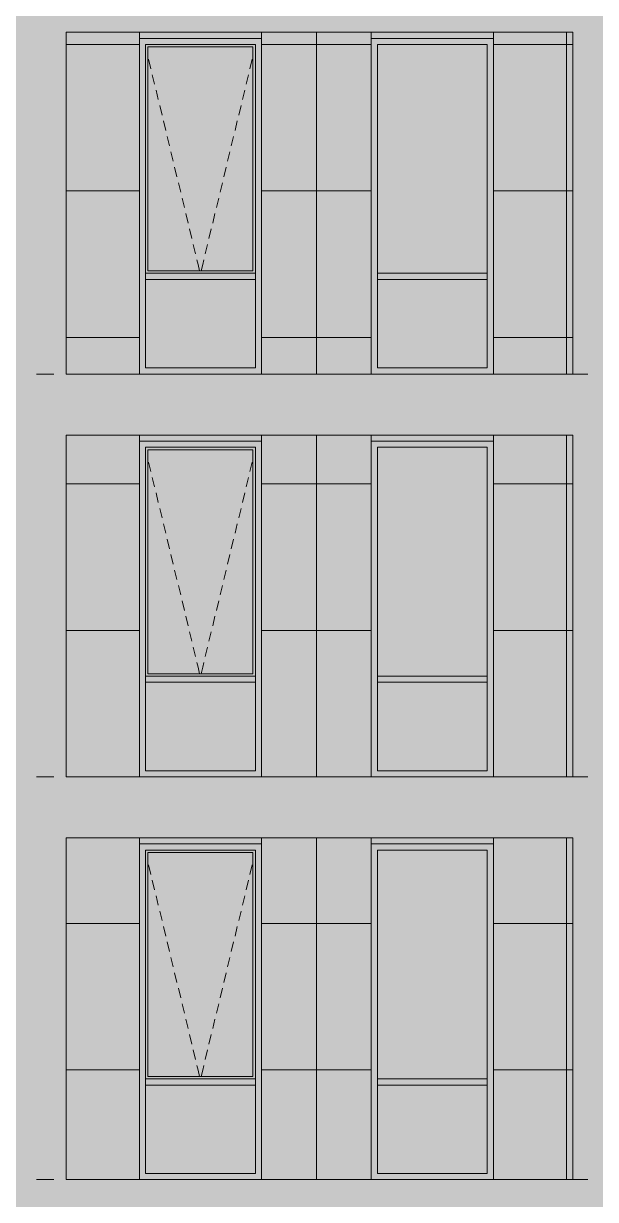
# Model space of a CAD drawing. Header units: millimetres. Extents: x 1499747 to 4230374, y -28481 to 441852.
# Drawn here: x 4054593 to 4059278, y 377166 to 386800 of the extents above; entities that cross this region are included whole.
import ezdxf

# ---------------------------------------------------------------- set-up
doc = ezdxf.new("R2010")
doc.units = ezdxf.units.MM
doc.header["$MEASUREMENT"] = 0
doc.layers.add('Чертеж и Рисунок', color=7, linetype='Continuous')

msp = doc.modelspace()

# ---------------------------------------------------------------- hatches: boundary and pattern name
at = {"layer": 'Чертеж и Рисунок', "linetype": 'Continuous', "lineweight": 0, "true_color": 0xffffff}
for points in [[(4054941.97443, 393328.40133), (4054441.97367, 393328.40133), (4054441.97367, 373528.37108), (4054941.97443, 373528.37108)], [(4059091.98077, 373528.37108), (4059591.98153, 373528.37108), (4059591.98153, 393328.40133), (4059091.98077, 393328.40133)], [(4054941.97443, 387228.39201), (4054941.97443, 386728.39125), (4059091.98077, 386728.39125), (4059091.98077, 387228.39201)], [(4054941.97443, 383928.38697), (4055541.97535, 383928.38697), (4055541.97535, 386678.39117), (4056541.97687, 386678.39117), (4056541.97687, 383928.38697), (4057441.67825, 383928.38697), (4057441.67825, 386678.39117), (4058441.67978, 386678.39117), (4058441.67978, 383928.38697), (4059091.98077, 383928.38697), (4059091.98077, 386728.39125), (4054941.97443, 386728.39125)], [(4054941.97443, 383928.38697), (4054941.97443, 383428.3862), (4059091.98077, 383428.3862), (4059091.98077, 383928.38697)], [(4054941.97443, 383428.3862), (4054941.97443, 380628.38193), (4055541.97535, 380628.38193), (4055541.97535, 383378.38613), (4056541.97687, 383378.38613), (4056541.97687, 380628.38193), (4057441.67825, 380628.38193), (4057441.67825, 383378.38613), (4058441.67978, 383378.38613), (4058441.67978, 380628.38193), (4059091.98077, 380628.38193), (4059091.98077, 383428.3862)], [(4059091.98077, 380628.38193), (4054941.97443, 380628.38193), (4054941.97443, 380128.38116), (4059091.98077, 380128.38116)], [(4054941.97443, 377328.37688), (4055541.97535, 377328.37688), (4055541.97535, 380078.38109), (4056541.97687, 380078.38109), (4056541.97687, 377328.37688), (4057441.67825, 377328.37688), (4057441.67825, 380078.38109), (4058441.67978, 380078.38109), (4058441.67978, 377328.37688), (4059091.98077, 377328.37688), (4059091.98077, 380128.38116), (4054941.97443, 380128.38116)], [(4059091.98077, 377328.37688), (4054941.97443, 377328.37688), (4054941.97443, 376828.37612), (4059091.98077, 376828.37612)]]:
    msp.add_hatch(color=7, dxfattribs=at).paths.add_polyline_path(points)
at = {"layer": 'Чертеж и Рисунок', "linetype": 'Continuous', "lineweight": 0, "true_color": 0x2e2e2e}
for points in [[(4055541.97535, 386328.39063), (4055591.97542, 386328.39063), (4055591.97542, 386628.39109), (4055541.97535, 386678.39117)], [(4056041.97611, 386678.39117), (4055541.97535, 386678.39117), (4055591.97542, 386628.39109), (4056041.97611, 386628.39109)], [(4056041.97611, 386678.39117), (4056041.97611, 386628.39109), (4056491.9768, 386628.39109), (4056541.97687, 386678.39117)], [(4056541.97687, 386328.39063), (4056541.97687, 386678.39117), (4056491.9768, 386628.39109), (4056491.9768, 386328.39063)], [(4057441.67825, 386328.39063), (4057491.67832, 386328.39063), (4057491.67832, 386628.39109), (4057441.67825, 386678.39117)], [(4057941.67901, 386678.39117), (4057441.67825, 386678.39117), (4057491.67832, 386628.39109), (4057941.67901, 386628.39109)], [(4057941.67901, 386678.39117), (4057941.67901, 386628.39109), (4058391.6797, 386628.39109), (4058441.67978, 386678.39117)], [(4058441.67978, 386328.39063), (4058441.67978, 386678.39117), (4058391.6797, 386628.39109), (4058391.6797, 386328.39063)], [(4055541.97535, 384928.3885), (4055591.97542, 384928.3885), (4055591.97542, 386328.39063), (4055541.97535, 386328.39063)], [(4056541.97687, 384928.3885), (4056541.97687, 386328.39063), (4056491.9768, 386328.39063), (4056491.9768, 384928.3885)], [(4057441.67825, 384928.3885), (4057491.67832, 384928.3885), (4057491.67832, 386328.39063), (4057441.67825, 386328.39063)], [(4058441.67978, 384928.3885), (4058441.67978, 386328.39063), (4058391.6797, 386328.39063), (4058391.6797, 384928.3885)], [(4055541.97535, 384728.38819), (4055591.97542, 384728.38819), (4055591.97542, 384928.3885), (4055541.97535, 384928.3885)], [(4056541.97687, 384728.38819), (4056541.97687, 384928.3885), (4056491.9768, 384928.3885), (4056491.9768, 384728.38819)], [(4057441.67825, 384728.38819), (4057491.67832, 384728.38819), (4057491.67832, 384928.3885), (4057441.67825, 384928.3885)], [(4058441.67978, 384728.38819), (4058441.67978, 384928.3885), (4058391.6797, 384928.3885), (4058391.6797, 384728.38819)], [(4055541.97535, 384728.38819), (4055541.97535, 383928.38697), (4055591.97542, 383978.38704), (4055591.97542, 384728.38819)], [(4055591.97542, 384703.38815), (4056041.97611, 384703.38815), (4056041.97611, 384753.38823), (4055591.97542, 384753.38823)], [(4056041.97611, 384753.38823), (4056041.97611, 384703.38815), (4056491.9768, 384703.38815), (4056491.9768, 384753.38823)], [(4056541.97687, 384728.38819), (4056491.9768, 384728.38819), (4056491.9768, 383978.38704), (4056541.97687, 383928.38697)], [(4057441.67825, 384728.38819), (4057441.67825, 383928.38697), (4057491.67832, 383978.38704), (4057491.67832, 384728.38819)], [(4057491.67832, 384703.38815), (4057941.67901, 384703.38815), (4057941.67901, 384753.38823), (4057491.67832, 384753.38823)], [(4057941.67901, 384753.38823), (4057941.67901, 384703.38815), (4058391.6797, 384703.38815), (4058391.6797, 384753.38823)], [(4058441.67978, 384728.38819), (4058391.6797, 384728.38819), (4058391.6797, 383978.38704), (4058441.67978, 383928.38697)], [(4056041.97611, 383928.38697), (4056041.97611, 383978.38704), (4055591.97542, 383978.38704), (4055541.97535, 383928.38697)], [(4056041.97611, 383928.38697), (4056541.97687, 383928.38697), (4056491.9768, 383978.38704), (4056041.97611, 383978.38704)], [(4057441.67825, 383928.38697), (4057941.67901, 383928.38697), (4057941.67901, 383978.38704), (4057491.67832, 383978.38704)], [(4057941.67901, 383928.38697), (4058441.67978, 383928.38697), (4058391.6797, 383978.38704), (4057941.67901, 383978.38704)], [(4055541.97535, 383028.38559), (4055591.97542, 383028.38559), (4055591.97542, 383328.38605), (4055541.97535, 383378.38613)], [(4056041.97611, 383378.38613), (4055541.97535, 383378.38613), (4055591.97542, 383328.38605), (4056041.97611, 383328.38605)], [(4056041.97611, 383378.38613), (4056041.97611, 383328.38605), (4056491.9768, 383328.38605), (4056541.97687, 383378.38613)], [(4056541.97687, 383028.38559), (4056541.97687, 383378.38613), (4056491.9768, 383328.38605), (4056491.9768, 383028.38559)], [(4057441.67825, 383028.38559), (4057491.67832, 383028.38559), (4057491.67832, 383328.38605), (4057441.67825, 383378.38613)], [(4057941.67901, 383378.38613), (4057441.67825, 383378.38613), (4057491.67832, 383328.38605), (4057941.67901, 383328.38605)], [(4057941.67901, 383378.38613), (4057941.67901, 383328.38605), (4058391.6797, 383328.38605), (4058441.67978, 383378.38613)], [(4058441.67978, 383028.38559), (4058441.67978, 383378.38613), (4058391.6797, 383328.38605), (4058391.6797, 383028.38559)], [(4055541.97535, 381628.38345), (4055591.97542, 381628.38345), (4055591.97542, 383028.38559), (4055541.97535, 383028.38559)], [(4056541.97687, 381628.38345), (4056541.97687, 383028.38559), (4056491.9768, 383028.38559), (4056491.9768, 381628.38345)], [(4057441.67825, 381628.38345), (4057491.67832, 381628.38345), (4057491.67832, 383028.38559), (4057441.67825, 383028.38559)], [(4058441.67978, 381628.38345), (4058441.67978, 383028.38559), (4058391.6797, 383028.38559), (4058391.6797, 381628.38345)], [(4055541.97535, 381428.38315), (4055591.97542, 381428.38315), (4055591.97542, 381628.38345), (4055541.97535, 381628.38345)], [(4056541.97687, 381428.38315), (4056541.97687, 381628.38345), (4056491.9768, 381628.38345), (4056491.9768, 381428.38315)], [(4057441.67825, 381428.38315), (4057491.67832, 381428.38315), (4057491.67832, 381628.38345), (4057441.67825, 381628.38345)], [(4058441.67978, 381428.38315), (4058441.67978, 381628.38345), (4058391.6797, 381628.38345), (4058391.6797, 381428.38315)], [(4055541.97535, 381428.38315), (4055541.97535, 380628.38193), (4055591.97542, 380678.382), (4055591.97542, 381428.38315)], [(4055591.97542, 381403.38311), (4056041.97611, 381403.38311), (4056041.97611, 381453.38319), (4055591.97542, 381453.38319)], [(4056041.97611, 381453.38319), (4056041.97611, 381403.38311), (4056491.9768, 381403.38311), (4056491.9768, 381453.38319)], [(4056541.97687, 381428.38315), (4056491.9768, 381428.38315), (4056491.9768, 380678.382), (4056541.97687, 380628.38193)], [(4057441.67825, 380628.38193), (4057491.67832, 380678.382), (4057491.67832, 381428.38315), (4057441.67825, 381428.38315)], [(4057491.67832, 381403.38311), (4057941.67901, 381403.38311), (4057941.67901, 381453.38319), (4057491.67832, 381453.38319)], [(4057941.67901, 381453.38319), (4057941.67901, 381403.38311), (4058391.6797, 381403.38311), (4058391.6797, 381453.38319)], [(4058441.67978, 381428.38315), (4058391.6797, 381428.38315), (4058391.6797, 380678.382), (4058441.67978, 380628.38193)], [(4056041.97611, 380628.38193), (4056041.97611, 380678.382), (4055591.97542, 380678.382), (4055541.97535, 380628.38193)], [(4056041.97611, 380628.38193), (4056541.97687, 380628.38193), (4056491.9768, 380678.382), (4056041.97611, 380678.382)], [(4057441.67825, 380628.38193), (4057941.67901, 380628.38193), (4057941.67901, 380678.382), (4057491.67832, 380678.382)], [(4057941.67901, 380628.38193), (4058441.67978, 380628.38193), (4058391.6797, 380678.382), (4057941.67901, 380678.382)], [(4055541.97535, 379728.38055), (4055591.97542, 379728.38055), (4055591.97542, 380028.38101), (4055541.97535, 380078.38109)], [(4056041.97611, 380078.38109), (4055541.97535, 380078.38109), (4055591.97542, 380028.38101), (4056041.97611, 380028.38101)], [(4056041.97611, 380078.38109), (4056041.97611, 380028.38101), (4056491.9768, 380028.38101), (4056541.97687, 380078.38109)], [(4056541.97687, 379728.38055), (4056541.97687, 380078.38109), (4056491.9768, 380028.38101), (4056491.9768, 379728.38055)], [(4057441.67825, 379728.38055), (4057491.67832, 379728.38055), (4057491.67832, 380028.38101), (4057441.67825, 380078.38109)], [(4057941.67901, 380078.38109), (4057441.67825, 380078.38109), (4057491.67832, 380028.38101), (4057941.67901, 380028.38101)], [(4057941.67901, 380078.38109), (4057941.67901, 380028.38101), (4058391.6797, 380028.38101), (4058441.67978, 380078.38109)], [(4058441.67978, 379728.38055), (4058441.67978, 380078.38109), (4058391.6797, 380028.38101), (4058391.6797, 379728.38055)], [(4055541.97535, 378328.37841), (4055591.97542, 378328.37841), (4055591.97542, 379728.38055), (4055541.97535, 379728.38055)], [(4056541.97687, 378328.37841), (4056541.97687, 379728.38055), (4056491.9768, 379728.38055), (4056491.9768, 378328.37841)], [(4057441.67825, 379728.38055), (4057441.67825, 378328.37841), (4057491.67832, 378328.37841), (4057491.67832, 379728.38055)], [(4058441.67978, 378328.37841), (4058441.67978, 379728.38055), (4058391.6797, 379728.38055), (4058391.6797, 378328.37841)], [(4055541.97535, 378128.37811), (4055591.97542, 378128.37811), (4055591.97542, 378328.37841), (4055541.97535, 378328.37841)], [(4056541.97687, 378128.37811), (4056541.97687, 378328.37841), (4056491.9768, 378328.37841), (4056491.9768, 378128.37811)], [(4057441.67825, 378328.37841), (4057441.67825, 378128.37811), (4057491.67832, 378128.37811), (4057491.67832, 378328.37841)], [(4058441.67978, 378128.37811), (4058441.67978, 378328.37841), (4058391.6797, 378328.37841), (4058391.6797, 378128.37811)], [(4055591.97542, 378103.37807), (4056041.97611, 378103.37807), (4056041.97611, 378153.37814), (4055591.97542, 378153.37814)], [(4056041.97611, 378153.37814), (4056041.97611, 378103.37807), (4056491.9768, 378103.37807), (4056491.9768, 378153.37814)], [(4057491.67832, 378103.37807), (4057941.67901, 378103.37807), (4057941.67901, 378153.37814), (4057491.67832, 378153.37814)], [(4057941.67901, 378153.37814), (4057941.67901, 378103.37807), (4058391.6797, 378103.37807), (4058391.6797, 378153.37814)], [(4055541.97535, 378128.37811), (4055541.97535, 377328.37688), (4055591.97542, 377378.37696), (4055591.97542, 378128.37811)], [(4056541.97687, 378128.37811), (4056491.9768, 378128.37811), (4056491.9768, 377378.37696), (4056541.97687, 377328.37688)], [(4057441.67825, 377328.37688), (4057491.67832, 377378.37696), (4057491.67832, 378128.37811), (4057441.67825, 378128.37811)], [(4058441.67978, 378128.37811), (4058391.6797, 378128.37811), (4058391.6797, 377378.37696), (4058441.67978, 377328.37688)], [(4056041.97611, 377328.37688), (4056041.97611, 377378.37696), (4055591.97542, 377378.37696), (4055541.97535, 377328.37688)], [(4056041.97611, 377328.37688), (4056541.97687, 377328.37688), (4056491.9768, 377378.37696), (4056041.97611, 377378.37696)], [(4057441.67825, 377328.37688), (4057941.67901, 377328.37688), (4057941.67901, 377378.37696), (4057491.67832, 377378.37696)], [(4057941.67901, 377328.37688), (4058441.67978, 377328.37688), (4058391.6797, 377378.37696), (4057941.67901, 377378.37696)]]:
    msp.add_hatch(color=250, dxfattribs=at).paths.add_polyline_path(points)
at = {"layer": 'Чертеж и Рисунок', "linetype": 'Continuous', "lineweight": 0, "true_color": 0xf7fdff}
for points in [[(4055591.97542, 384753.38823), (4055611.97545, 384773.38826), (4055611.97545, 386608.39106), (4055591.97542, 386628.39109)], [(4056491.9768, 386628.39109), (4055591.97542, 386628.39109), (4055611.97545, 386608.39106), (4056471.97677, 386608.39106)], [(4056491.9768, 384753.38823), (4056491.9768, 386628.39109), (4056471.97677, 386608.39106), (4056471.97677, 384773.38826)], [(4056491.9768, 384753.38823), (4056471.97677, 384773.38826), (4055611.97545, 384773.38826), (4055591.97542, 384753.38823)], [(4055591.97542, 381453.38319), (4055611.97545, 381473.38322), (4055611.97545, 383308.38602), (4055591.97542, 383328.38605)], [(4056491.9768, 383328.38605), (4055591.97542, 383328.38605), (4055611.97545, 383308.38602), (4056471.97677, 383308.38602)], [(4056491.9768, 381453.38319), (4056491.9768, 383328.38605), (4056471.97677, 383308.38602), (4056471.97677, 381473.38322)], [(4056491.9768, 381453.38319), (4056471.97677, 381473.38322), (4055611.97545, 381473.38322), (4055591.97542, 381453.38319)], [(4055591.97542, 378153.37814), (4055611.97545, 378173.37818), (4055611.97545, 380008.38098), (4055591.97542, 380028.38101)], [(4056491.9768, 380028.38101), (4055591.97542, 380028.38101), (4055611.97545, 380008.38098), (4056471.97677, 380008.38098)], [(4056491.9768, 378153.37814), (4056491.9768, 380028.38101), (4056471.97677, 380008.38098), (4056471.97677, 378173.37818)], [(4056491.9768, 378153.37814), (4056471.97677, 378173.37818), (4055611.97545, 378173.37818), (4055591.97542, 378153.37814)]]:
    msp.add_hatch(color=7, dxfattribs=at).paths.add_polyline_path(points)
at = {"layer": 'Чертеж и Рисунок', "linetype": 'Continuous', "lineweight": 0, "true_color": 0x84adf9}
for points in [[(4057491.67832, 384753.38823), (4058391.6797, 384753.38823), (4058391.6797, 384928.3885), (4058391.6797, 386328.39063), (4058391.6797, 386628.39109), (4057491.67832, 386628.39109)], [(4055611.97545, 384773.38826), (4056471.97677, 384773.38826), (4056471.97677, 386608.39106), (4055611.97545, 386608.39106)], [(4055591.97542, 384703.38815), (4055591.97542, 383978.38704), (4056491.9768, 383978.38704), (4056491.9768, 384703.38815)], [(4057491.67832, 384703.38815), (4057491.67832, 383978.38704), (4058391.6797, 383978.38704), (4058391.6797, 384703.38815)], [(4055611.97545, 381473.38322), (4056471.97677, 381473.38322), (4056471.97677, 383308.38602), (4055611.97545, 383308.38602)], [(4057491.67832, 381453.38319), (4058391.6797, 381453.38319), (4058391.6797, 383028.38559), (4058391.6797, 383328.38605), (4057491.67832, 383328.38605)], [(4055591.97542, 381403.38311), (4055591.97542, 380678.382), (4056491.9768, 380678.382), (4056491.9768, 381403.38311)], [(4057491.67832, 381403.38311), (4057491.67832, 380678.382), (4058391.6797, 380678.382), (4058391.6797, 381403.38311)], [(4055611.97545, 378173.37818), (4056471.97677, 378173.37818), (4056471.97677, 380008.38098), (4055611.97545, 380008.38098)], [(4057491.67832, 378153.37814), (4058391.6797, 378153.37814), (4058391.6797, 379728.38055), (4058391.6797, 380028.38101), (4057491.67832, 380028.38101)], [(4055591.97542, 378103.37807), (4055591.97542, 377378.37696), (4056491.9768, 377378.37696), (4056491.9768, 378103.37807)], [(4057491.67832, 378103.37807), (4057491.67832, 377378.37696), (4058391.6797, 377378.37696), (4058391.6797, 378103.37807)]]:
    msp.add_hatch(color=161, dxfattribs=at).paths.add_polyline_path(points)

# ---------------------------------------------------------------- linework, layer by layer
at = {"layer": 'Чертеж и Рисунок', "color": 7, "linetype": 'Continuous', "lineweight": 5}
for points in [[(4054941.97443, 383928.38697), (4054941.97443, 386728.39125)], [(4054941.97443, 386728.39125), (4059091.98077, 386728.39125)], [(4059091.98077, 383928.38697), (4059091.98077, 386728.39125)], [(4055541.97535, 386678.39117), (4056541.97687, 386678.39117)], [(4055591.97542, 386328.39063), (4055591.97542, 386628.39109)], [(4055591.97542, 386628.39109), (4056041.97611, 386628.39109)], [(4056041.97611, 386628.39109), (4056491.9768, 386628.39109)], [(4056491.9768, 386328.39063), (4056491.9768, 386628.39109)], [(4057441.67825, 386678.39117), (4058441.67978, 386678.39117)], [(4057491.67832, 386328.39063), (4057491.67832, 386628.39109)], [(4057491.67832, 386628.39109), (4057941.67901, 386628.39109)], [(4057941.67901, 386628.39109), (4058391.6797, 386628.39109)], [(4058391.6797, 386328.39063), (4058391.6797, 386628.39109)], [(4055611.97545, 386608.39106), (4055611.97545, 384773.38826)], [(4056471.97677, 386608.39106), (4055611.97545, 386608.39106)], [(4056471.97677, 384773.38826), (4056471.97677, 386608.39106)], [(4055591.97542, 384928.3885), (4055591.97542, 386328.39063)], [(4056491.9768, 384928.3885), (4056491.9768, 386328.39063)], [(4057491.67832, 384928.3885), (4057491.67832, 386328.39063)], [(4058391.6797, 384928.3885), (4058391.6797, 386328.39063)], [(4055591.97542, 384753.38823), (4055591.97542, 384928.3885)], [(4056491.9768, 384753.38823), (4056491.9768, 384928.3885)], [(4057491.67832, 384753.38823), (4057491.67832, 384928.3885)], [(4058391.6797, 384753.38823), (4058391.6797, 384928.3885)], [(4055591.97542, 384728.38819), (4055591.97542, 384753.38823)], [(4056041.97611, 384753.38823), (4055591.97542, 384753.38823)], [(4055591.97542, 384703.38815), (4055591.97542, 384728.38819)], [(4055591.97542, 383978.38704), (4055591.97542, 384703.38815)], [(4056041.97611, 384703.38815), (4055591.97542, 384703.38815)], [(4055611.97545, 384773.38826), (4056471.97677, 384773.38826)], [(4056491.9768, 384753.38823), (4056041.97611, 384753.38823)], [(4056491.9768, 384703.38815), (4056041.97611, 384703.38815)], [(4056491.9768, 384728.38819), (4056491.9768, 384753.38823)], [(4056491.9768, 384703.38815), (4056491.9768, 384728.38819)], [(4056491.9768, 383978.38704), (4056491.9768, 384703.38815)], [(4057491.67832, 384728.38819), (4057491.67832, 384753.38823)], [(4057941.67901, 384753.38823), (4057491.67832, 384753.38823)], [(4057491.67832, 384703.38815), (4057491.67832, 384728.38819)], [(4057491.67832, 383978.38704), (4057491.67832, 384703.38815)], [(4057941.67901, 384703.38815), (4057491.67832, 384703.38815)], [(4058391.6797, 384753.38823), (4057941.67901, 384753.38823)], [(4058391.6797, 384703.38815), (4057941.67901, 384703.38815)], [(4058391.6797, 384728.38819), (4058391.6797, 384753.38823)], [(4058391.6797, 384703.38815), (4058391.6797, 384728.38819)], [(4058391.6797, 383978.38704), (4058391.6797, 384703.38815)], [(4054941.97443, 383928.38697), (4059091.98077, 383928.38697)], [(4056041.97611, 383978.38704), (4055591.97542, 383978.38704)], [(4056491.9768, 383978.38704), (4056041.97611, 383978.38704)], [(4057941.67901, 383978.38704), (4057491.67832, 383978.38704)], [(4058391.6797, 383978.38704), (4057941.67901, 383978.38704)], [(4054941.97443, 380628.38193), (4054941.97443, 383428.3862)], [(4054941.97443, 383428.3862), (4059091.98077, 383428.3862)], [(4055541.97535, 383378.38613), (4056541.97687, 383378.38613)], [(4057441.67825, 383378.38613), (4058441.67978, 383378.38613)], [(4059091.98077, 380628.38193), (4059091.98077, 383428.3862)], [(4055591.97542, 383028.38559), (4055591.97542, 383328.38605)], [(4055591.97542, 383328.38605), (4056041.97611, 383328.38605)], [(4055611.97545, 383308.38602), (4055611.97545, 381473.38322)], [(4056471.97677, 383308.38602), (4055611.97545, 383308.38602)], [(4056041.97611, 383328.38605), (4056491.9768, 383328.38605)], [(4056471.97677, 381473.38322), (4056471.97677, 383308.38602)], [(4056491.9768, 383028.38559), (4056491.9768, 383328.38605)], [(4057491.67832, 383028.38559), (4057491.67832, 383328.38605)], [(4057491.67832, 383328.38605), (4057941.67901, 383328.38605)], [(4057941.67901, 383328.38605), (4058391.6797, 383328.38605)], [(4058391.6797, 383028.38559), (4058391.6797, 383328.38605)], [(4055591.97542, 381628.38345), (4055591.97542, 383028.38559)], [(4056491.9768, 381628.38345), (4056491.9768, 383028.38559)], [(4057491.67832, 381628.38345), (4057491.67832, 383028.38559)], [(4058391.6797, 381628.38345), (4058391.6797, 383028.38559)], [(4055591.97542, 381453.38319), (4055591.97542, 381628.38345)], [(4056491.9768, 381453.38319), (4056491.9768, 381628.38345)], [(4057491.67832, 381453.38319), (4057491.67832, 381628.38345)], [(4058391.6797, 381453.38319), (4058391.6797, 381628.38345)], [(4055591.97542, 381428.38315), (4055591.97542, 381453.38319)], [(4056041.97611, 381453.38319), (4055591.97542, 381453.38319)], [(4055591.97542, 381403.38311), (4055591.97542, 381428.38315)], [(4055611.97545, 381473.38322), (4056471.97677, 381473.38322)], [(4056491.9768, 381453.38319), (4056041.97611, 381453.38319)], [(4056491.9768, 381428.38315), (4056491.9768, 381453.38319)], [(4056491.9768, 381403.38311), (4056491.9768, 381428.38315)], [(4057491.67832, 381428.38315), (4057491.67832, 381453.38319)], [(4057941.67901, 381453.38319), (4057491.67832, 381453.38319)], [(4057491.67832, 381403.38311), (4057491.67832, 381428.38315)], [(4058391.6797, 381453.38319), (4057941.67901, 381453.38319)], [(4058391.6797, 381428.38315), (4058391.6797, 381453.38319)], [(4058391.6797, 381403.38311), (4058391.6797, 381428.38315)], [(4055591.97542, 380678.382), (4055591.97542, 381403.38311)], [(4056041.97611, 381403.38311), (4055591.97542, 381403.38311)], [(4056491.9768, 381403.38311), (4056041.97611, 381403.38311)], [(4056491.9768, 380678.382), (4056491.9768, 381403.38311)], [(4057491.67832, 380678.382), (4057491.67832, 381403.38311)], [(4057941.67901, 381403.38311), (4057491.67832, 381403.38311)], [(4058391.6797, 381403.38311), (4057941.67901, 381403.38311)], [(4058391.6797, 380678.382), (4058391.6797, 381403.38311)], [(4056041.97611, 380678.382), (4055591.97542, 380678.382)], [(4056491.9768, 380678.382), (4056041.97611, 380678.382)], [(4057941.67901, 380678.382), (4057491.67832, 380678.382)], [(4058391.6797, 380678.382), (4057941.67901, 380678.382)], [(4054941.97443, 380628.38193), (4059091.98077, 380628.38193)], [(4054941.97443, 377328.37688), (4054941.97443, 380128.38116)], [(4054941.97443, 380128.38116), (4059091.98077, 380128.38116)], [(4055541.97535, 380078.38109), (4056541.97687, 380078.38109)], [(4057441.67825, 380078.38109), (4058441.67978, 380078.38109)], [(4059091.98077, 377328.37688), (4059091.98077, 380128.38116)], [(4055591.97542, 379728.38055), (4055591.97542, 380028.38101)], [(4055591.97542, 380028.38101), (4056041.97611, 380028.38101)], [(4055611.97545, 380008.38098), (4055611.97545, 378173.37818)], [(4056471.97677, 380008.38098), (4055611.97545, 380008.38098)], [(4056041.97611, 380028.38101), (4056491.9768, 380028.38101)], [(4056471.97677, 378173.37818), (4056471.97677, 380008.38098)], [(4056491.9768, 379728.38055), (4056491.9768, 380028.38101)], [(4057491.67832, 379728.38055), (4057491.67832, 380028.38101)], [(4057491.67832, 380028.38101), (4057941.67901, 380028.38101)], [(4057941.67901, 380028.38101), (4058391.6797, 380028.38101)], [(4058391.6797, 379728.38055), (4058391.6797, 380028.38101)], [(4055591.97542, 378328.37841), (4055591.97542, 379728.38055)], [(4056491.9768, 378328.37841), (4056491.9768, 379728.38055)], [(4057491.67832, 378328.37841), (4057491.67832, 379728.38055)], [(4058391.6797, 378328.37841), (4058391.6797, 379728.38055)], [(4055591.97542, 378153.37814), (4055591.97542, 378328.37841)], [(4056491.9768, 378153.37814), (4056491.9768, 378328.37841)], [(4057491.67832, 378153.37814), (4057491.67832, 378328.37841)], [(4058391.6797, 378153.37814), (4058391.6797, 378328.37841)], [(4055591.97542, 378128.37811), (4055591.97542, 378153.37814)], [(4056041.97611, 378153.37814), (4055591.97542, 378153.37814)], [(4055611.97545, 378173.37818), (4056471.97677, 378173.37818)], [(4056491.9768, 378153.37814), (4056041.97611, 378153.37814)], [(4056491.9768, 378128.37811), (4056491.9768, 378153.37814)], [(4057491.67832, 378128.37811), (4057491.67832, 378153.37814)], [(4057941.67901, 378153.37814), (4057491.67832, 378153.37814)], [(4058391.6797, 378153.37814), (4057941.67901, 378153.37814)], [(4058391.6797, 378128.37811), (4058391.6797, 378153.37814)], [(4055591.97542, 378103.37807), (4055591.97542, 378128.37811)], [(4055591.97542, 377378.37696), (4055591.97542, 378103.37807)], [(4056041.97611, 378103.37807), (4055591.97542, 378103.37807)], [(4056491.9768, 378103.37807), (4056041.97611, 378103.37807)], [(4056491.9768, 378103.37807), (4056491.9768, 378128.37811)], [(4056491.9768, 377378.37696), (4056491.9768, 378103.37807)], [(4057491.67832, 378103.37807), (4057491.67832, 378128.37811)], [(4057491.67832, 377378.37696), (4057491.67832, 378103.37807)], [(4057941.67901, 378103.37807), (4057491.67832, 378103.37807)], [(4058391.6797, 378103.37807), (4057941.67901, 378103.37807)], [(4058391.6797, 378103.37807), (4058391.6797, 378128.37811)], [(4058391.6797, 377378.37696), (4058391.6797, 378103.37807)], [(4056041.97611, 377378.37696), (4055591.97542, 377378.37696)], [(4056491.9768, 377378.37696), (4056041.97611, 377378.37696)], [(4057941.67901, 377378.37696), (4057491.67832, 377378.37696)], [(4058391.6797, 377378.37696), (4057941.67901, 377378.37696)], [(4054941.97443, 377328.37688), (4059091.98077, 377328.37688)]]:
    msp.add_lwpolyline(points, dxfattribs=at)
at = {"layer": 'Чертеж и Рисунок', "color": 253, "linetype": 'Continuous', "lineweight": 5, "true_color": 0xaaaaaa}
for points in [[(4055541.97535, 386728.39125), (4055541.97535, 383928.38697)], [(4056541.97687, 386728.39125), (4056541.97687, 383928.38697)], [(4056991.77756, 386728.39125), (4056991.77756, 383928.38697)], [(4057441.67825, 386728.39125), (4057441.67825, 383928.38697)], [(4058441.67978, 386728.39125), (4058441.67978, 383928.38697)], [(4059041.68069, 386728.39125), (4059041.68069, 383928.38697)], [(4054941.97443, 386627.99109), (4055541.97535, 386627.99109)], [(4056542.37687, 386627.99109), (4057441.67825, 386627.99109)], [(4057441.67825, 386627.99109), (4057442.37825, 386627.99109)], [(4058442.17978, 386627.99109), (4059091.98077, 386627.99109)], [(4054941.97443, 385427.98926), (4055541.97535, 385427.98926)], [(4056542.37687, 385427.98926), (4057441.67825, 385427.98926)], [(4057441.67825, 385427.98926), (4057442.37825, 385427.98926)], [(4058442.17978, 385427.98926), (4059091.98077, 385427.98926)], [(4054941.97443, 384227.98743), (4055541.97535, 384227.98743)], [(4056542.37687, 384227.98743), (4057441.67825, 384227.98743)], [(4057441.67825, 384227.98743), (4057442.37825, 384227.98743)], [(4058442.17978, 384227.98743), (4059091.98077, 384227.98743)], [(4055541.97535, 383428.3862), (4055541.97535, 380628.38193)], [(4056541.97687, 383428.3862), (4056541.97687, 380628.38193)], [(4056991.77756, 383428.3862), (4056991.77756, 380628.38193)], [(4057441.67825, 383428.3862), (4057441.67825, 380628.38193)], [(4058441.67978, 383428.3862), (4058441.67978, 380628.38193)], [(4059041.68069, 383428.3862), (4059041.68069, 380628.38193)], [(4054941.97443, 383027.98559), (4055541.97535, 383027.98559)], [(4056542.37687, 383027.98559), (4057441.67825, 383027.98559)], [(4057441.67825, 383027.98559), (4057442.37825, 383027.98559)], [(4058442.17978, 383027.98559), (4059091.98077, 383027.98559)], [(4054941.97443, 381827.98376), (4055541.97535, 381827.98376)], [(4056542.37687, 381827.98376), (4057441.67825, 381827.98376)], [(4057441.67825, 381827.98376), (4057442.37825, 381827.98376)], [(4058442.17978, 381827.98376), (4059091.98077, 381827.98376)], [(4055541.97535, 380128.38116), (4055541.97535, 377328.37688)], [(4056541.97687, 380128.38116), (4056541.97687, 377328.37688)], [(4056991.77756, 380128.38116), (4056991.77756, 377328.37688)], [(4057441.67825, 380128.38116), (4057441.67825, 377328.37688)], [(4058441.67978, 380128.38116), (4058441.67978, 377328.37688)], [(4059041.68069, 380128.38116), (4059041.68069, 377328.37688)], [(4054941.97443, 379427.98009), (4055541.97535, 379427.98009)], [(4056542.37687, 379427.98009), (4057441.67825, 379427.98009)], [(4057441.67825, 379427.98009), (4057442.37825, 379427.98009)], [(4058442.17978, 379427.98009), (4059091.98077, 379427.98009)], [(4054941.97443, 378227.97826), (4055541.97535, 378227.97826)], [(4056542.37687, 378227.97826), (4057441.67825, 378227.97826)], [(4057441.67825, 378227.97826), (4057442.37825, 378227.97826)], [(4058442.17978, 378227.97826), (4059091.98077, 378227.97826)]]:
    msp.add_lwpolyline(points, dxfattribs=at)
at = {"layer": 'Чертеж и Рисунок', "color": 23, "linetype": 'Continuous', "lineweight": 5, "true_color": 0xbf8080}
for points in [[(4055617.47546, 386507.09091), (4055636.17549, 386429.29079)], [(4056466.47676, 386507.09091), (4056447.67673, 386429.29079)], [(4055647.97551, 386380.69071), (4055666.67554, 386302.8906)], [(4056435.97671, 386380.69071), (4056417.17668, 386302.8906)], [(4055678.47555, 386254.29052), (4055697.17558, 386176.5904)], [(4056405.47667, 386254.29052), (4056386.67664, 386176.5904)], [(4055708.9756, 386127.99033), (4055727.67563, 386050.19021)], [(4056374.97662, 386127.99033), (4056356.17659, 386050.19021)], [(4055739.47565, 386001.59014), (4055758.27568, 385923.79002)], [(4056344.37657, 386001.59014), (4056325.67654, 385923.79002)], [(4055769.97569, 385875.18994), (4055788.77572, 385797.48982)], [(4056313.87653, 385875.18994), (4056295.1765, 385797.48982)], [(4055800.47574, 385748.78975), (4055819.27577, 385671.08963)], [(4056283.37648, 385748.78975), (4056264.67645, 385671.08963)], [(4055830.97579, 385622.48956), (4055849.77582, 385544.68944)], [(4056252.87643, 385622.48956), (4056234.1764, 385544.68944)], [(4055861.47583, 385496.08936), (4055880.27586, 385418.28924)], [(4056222.37639, 385496.08936), (4056203.67636, 385418.28924)], [(4055891.97588, 385369.68917), (4055910.77591, 385291.98905)], [(4056191.87634, 385369.68917), (4056173.17631, 385291.98905)], [(4055922.47593, 385243.38898), (4055941.27596, 385165.58886)], [(4056161.37629, 385243.38898), (4056142.67626, 385165.58886)], [(4055952.97597, 385116.98878), (4055971.776, 385039.18866)], [(4056130.87625, 385116.98878), (4056112.17622, 385039.18866)], [(4055983.47602, 384990.58859), (4056002.27605, 384912.88847)], [(4056100.3762, 384990.58859), (4056081.57617, 384912.88847)], [(4056013.97607, 384864.2884), (4056023.17608, 384826.18834)], [(4056023.17608, 384826.18834), (4056035.8761, 384773.38826)], [(4056060.67614, 384826.18834), (4056047.97612, 384773.38826)], [(4056069.87615, 384864.2884), (4056060.67614, 384826.18834)], [(4055617.47546, 383207.08587), (4055636.17549, 383129.28575)], [(4056466.47676, 383207.08587), (4056447.67673, 383129.28575)], [(4055647.97551, 383080.68567), (4055666.67554, 383002.88555)], [(4056435.97671, 383080.68567), (4056417.17668, 383002.88555)], [(4055678.47555, 382954.28548), (4055697.17558, 382876.58536)], [(4056405.47667, 382954.28548), (4056386.67664, 382876.58536)], [(4055708.9756, 382827.98529), (4055727.67563, 382750.18517)], [(4056374.97662, 382827.98529), (4056356.17659, 382750.18517)], [(4055739.47565, 382701.58509), (4055758.27568, 382623.78497)], [(4056344.37657, 382701.58509), (4056325.67654, 382623.78497)], [(4055769.97569, 382575.1849), (4055788.77572, 382497.48478)], [(4056313.87653, 382575.1849), (4056295.1765, 382497.48478)], [(4055800.47574, 382448.78471), (4055819.27577, 382371.08459)], [(4056283.37648, 382448.78471), (4056264.67645, 382371.08459)], [(4055830.97579, 382322.48451), (4055849.77582, 382244.6844)], [(4056252.87643, 382322.48451), (4056234.1764, 382244.6844)], [(4055861.47583, 382196.08432), (4055880.27586, 382118.2842)], [(4056222.37639, 382196.08432), (4056203.67636, 382118.2842)], [(4055891.97588, 382069.68413), (4055910.77591, 381991.98401)], [(4056191.87634, 382069.68413), (4056173.17631, 381991.98401)], [(4055922.47593, 381943.38394), (4055941.27596, 381865.58382)], [(4056161.37629, 381943.38394), (4056142.67626, 381865.58382)], [(4055952.97597, 381816.98374), (4055971.776, 381739.18362)], [(4056130.87625, 381816.98374), (4056112.17622, 381739.18362)], [(4055983.47602, 381690.58355), (4056002.27605, 381612.88343)], [(4056100.3762, 381690.58355), (4056081.57617, 381612.88343)], [(4056013.97607, 381564.28336), (4056023.17608, 381526.1833)], [(4056023.17608, 381526.1833), (4056035.8761, 381473.38322)], [(4056060.67614, 381526.1833), (4056047.97612, 381473.38322)], [(4056069.87615, 381564.28336), (4056060.67614, 381526.1833)], [(4055617.47546, 379907.08082), (4055636.17549, 379829.28071)], [(4056466.47676, 379907.08082), (4056447.67673, 379829.28071)], [(4055647.97551, 379780.68063), (4055666.67554, 379702.88051)], [(4056435.97671, 379780.68063), (4056417.17668, 379702.88051)], [(4055678.47555, 379654.28044), (4055697.17558, 379576.58032)], [(4056405.47667, 379654.28044), (4056386.67664, 379576.58032)], [(4055708.9756, 379527.98024), (4055727.67563, 379450.18013)], [(4056374.97662, 379527.98024), (4056356.17659, 379450.18013)], [(4055739.47565, 379401.58005), (4055758.27568, 379323.77993)], [(4056344.37657, 379401.58005), (4056325.67654, 379323.77993)], [(4055769.97569, 379275.17986), (4055788.77572, 379197.47974)], [(4056313.87653, 379275.17986), (4056295.1765, 379197.47974)], [(4055800.47574, 379148.77967), (4055819.27577, 379071.07955)], [(4056283.37648, 379148.77967), (4056264.67645, 379071.07955)], [(4055830.97579, 379022.47947), (4055849.77582, 378944.67935)], [(4056252.87643, 379022.47947), (4056234.1764, 378944.67935)], [(4055861.47583, 378896.07928), (4055880.27586, 378818.27916)], [(4056222.37639, 378896.07928), (4056203.67636, 378818.27916)], [(4055891.97588, 378769.67909), (4055910.77591, 378691.97897)], [(4056191.87634, 378769.67909), (4056173.17631, 378691.97897)], [(4055922.47593, 378643.37889), (4055941.27596, 378565.57877)], [(4056161.37629, 378643.37889), (4056142.67626, 378565.57877)], [(4055952.97597, 378516.9787), (4055971.776, 378439.17858)], [(4056130.87625, 378516.9787), (4056112.17622, 378439.17858)], [(4055983.47602, 378390.57851), (4056002.27605, 378312.87839)], [(4056100.3762, 378390.57851), (4056081.57617, 378312.87839)], [(4056013.97607, 378264.27831), (4056023.17608, 378226.17826)], [(4056069.87615, 378264.27831), (4056060.67614, 378226.17826)], [(4056023.17608, 378226.17826), (4056035.8761, 378173.37818)], [(4056060.67614, 378226.17826), (4056047.97612, 378173.37818)]]:
    msp.add_lwpolyline(points, dxfattribs=at)
at = {"layer": 'Чертеж и Рисунок', "color": 1, "linetype": 'Continuous', "lineweight": 0}
for points in [[(4054698.87406, 383928.38697), (4054839.97427, 383928.38697)], [(4055051.6746, 383928.38697), (4055580.77541, 383928.38697)], [(4055792.47573, 383928.38697), (4055933.57594, 383928.38697)], [(4056145.27627, 383928.38697), (4056674.37708, 383928.38697)], [(4056886.0774, 383928.38697), (4057027.17762, 383928.38697)], [(4057238.87794, 383928.38697), (4057767.97875, 383928.38697)], [(4057979.67907, 383928.38697), (4058120.77929, 383928.38697)], [(4058332.47961, 383928.38697), (4058861.68042, 383928.38697)], [(4059073.28074, 383928.38697), (4059214.38096, 383928.38697)], [(4054698.87406, 380628.38193), (4054839.97427, 380628.38193)], [(4055051.6746, 380628.38193), (4055580.77541, 380628.38193)], [(4055792.47573, 380628.38193), (4055933.57594, 380628.38193)], [(4056145.27627, 380628.38193), (4056674.37708, 380628.38193)], [(4056886.0774, 380628.38193), (4057027.17762, 380628.38193)], [(4057238.87794, 380628.38193), (4057767.97875, 380628.38193)], [(4057979.67907, 380628.38193), (4058120.77929, 380628.38193)], [(4058332.47961, 380628.38193), (4058861.68042, 380628.38193)], [(4059073.28074, 380628.38193), (4059214.38096, 380628.38193)], [(4054698.87406, 377328.37688), (4054839.97427, 377328.37688)], [(4055051.6746, 377328.37688), (4055580.77541, 377328.37688)], [(4055792.47573, 377328.37688), (4055933.57594, 377328.37688)], [(4056145.27627, 377328.37688), (4056674.37708, 377328.37688)], [(4056886.0774, 377328.37688), (4057027.17762, 377328.37688)], [(4057238.87794, 377328.37688), (4057767.97875, 377328.37688)], [(4057979.67907, 377328.37688), (4058120.77929, 377328.37688)], [(4058332.47961, 377328.37688), (4058861.68042, 377328.37688)], [(4059073.28074, 377328.37688), (4059214.38096, 377328.37688)]]:
    msp.add_lwpolyline(points, dxfattribs=at)

doc.saveas('drawing.dxf')
